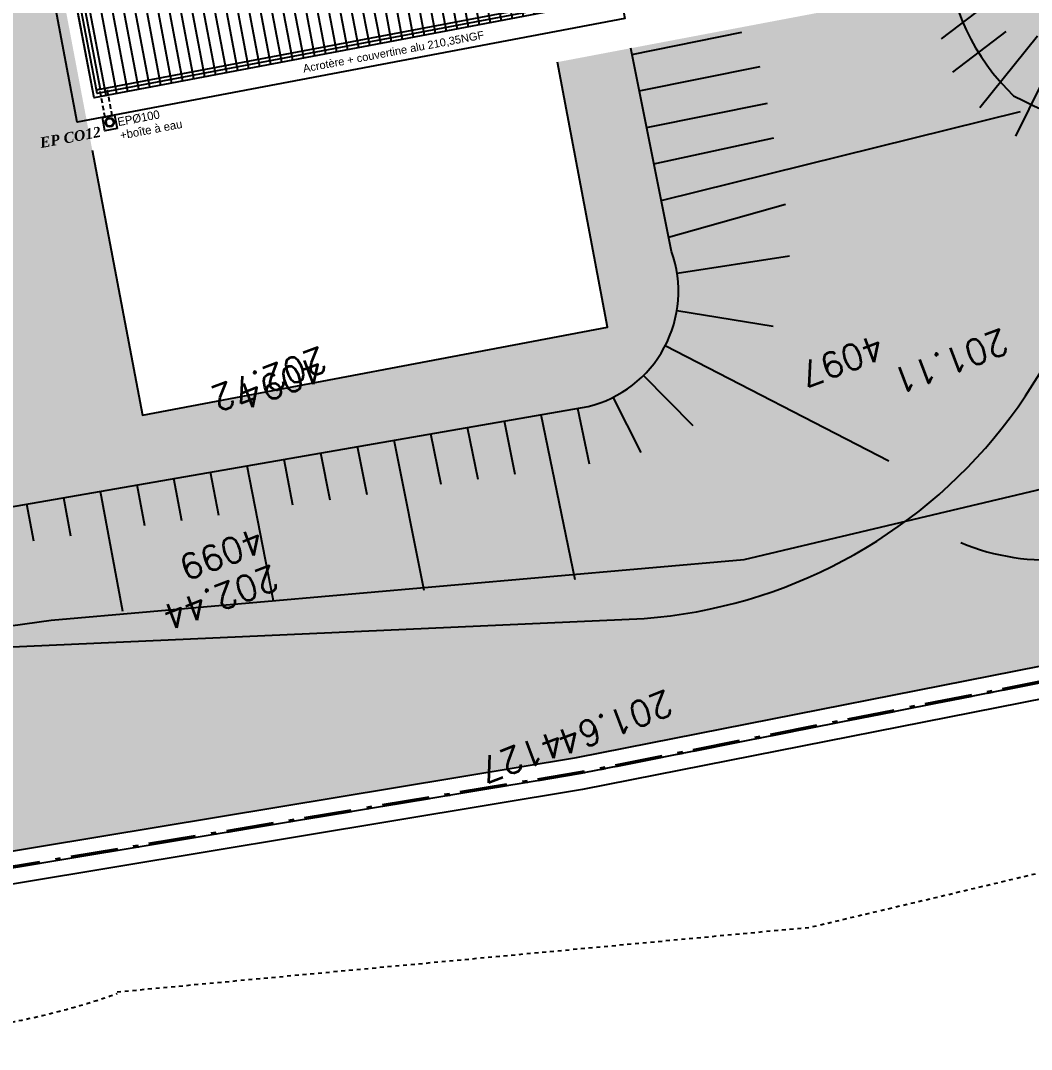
# Model space of a CAD drawing. Header units: centimetres. Extents: x 212517 to 243222, y -357108 to -330212.
# Drawn here: x 228619 to 229975, y -354066 to -352685 of the extents above; entities that cross this region are included whole.
import ezdxf
from ezdxf.enums import TextEntityAlignment as Align
from ezdxf.lldxf.tags import DXFTag

# ---------------------------------------------------------------- set-up
doc = ezdxf.new("R2010")
doc.units = ezdxf.units.CM
for name, pattern in [('Style de ligne -15', [2.0832800000000002, 1.25, -0.41656, 0.1388600000000001, -0.2778600000000001]), ('Style de ligne -16', [0.19247594050743655, 0.1230314960629921, -0.06944444444444446]), ('STYLE_01', [0.41664, 0.20828, -0.20836])]:
    doc.linetypes.add(name, pattern=pattern)
doc.layers.get('0').update_dxf_attribs({"color": 252})
for name, color, linetype in [('0-EDL-Limite de propriété', 252, 'Continuous'), ('3-BAT C-Toiture', 252, 'Continuous'), ('AEP_SSL', 252, 'Continuous'), ('DWG_280-140115-P - ALTEA-CANA', 252, 'Continuous'), ('Fond topo - CLO_MUR', 252, 'Continuous'), ('Fond topo - VEG', 252, 'Continuous'), ('Fond topo - Z_500', 252, 'Continuous'), ('prlm-EAU-EPEXT', 145, 'Continuous'), ('prlm-VRD', 2, 'Continuous'), ('SA - clôture', 252, 'DIVISE2'), ('SA - couvre sol', 252, 'Continuous'), ('SA - EBC', 252, 'Continuous'), ('SA - Talus', 252, 'Continuous')]:
    doc.layers.add(name, color=color, linetype=linetype)
for name, color, linetype, plot in [('Fond topo - N', 252, 'Continuous', False), ('Fond topo - NCACHE', 252, 'Continuous', False), ('Fond topo - ZCACHE', 252, 'Continuous', False)]:
    doc.layers.add(name, color=color, linetype=linetype, plot=plot)
doc.layers.add('Fond topo - P', color=252, linetype='Continuous', lineweight=50)
doc.styles.add('Futura Std Book', font='')
doc.styles.add('Geneva', font='arial.ttf')
doc.styles.add('prlm-eau-ep', font='timesbi.ttf', dxfattribs={"height": 18})
doc.styles.add('SIMPLEX', font='simplex_.ttf', dxfattribs={"height": 1.25})
doc.styles.get('Futura Std Book').set_extended_font_data('Futura Std Book')
tags = doc.linetypes.add('CACHE2', pattern=[4.762499928474426, 3.174999952316284, -1.587499976158142]).pattern_tags.tags
tags[6:7] = [DXFTag(74, 4), DXFTag(75, 0), DXFTag(340, '0'), DXFTag(46, 0.0), DXFTag(50, 0.0), DXFTag(44, 0.0), DXFTag(45, 0.0)]
tags[4:5] = [DXFTag(74, 4), DXFTag(75, 0), DXFTag(340, '0'), DXFTag(46, 0.0), DXFTag(50, 0.0), DXFTag(44, 0.0), DXFTag(45, 0.0)]
tags = doc.linetypes.add('DIVISE2', pattern=[15.874999761581421, 6.349999904632568, -3.174999952316284, 0, -3.174999952316284, 0, -3.174999952316284]).pattern_tags.tags
tags[14:15] = [DXFTag(74, 4), DXFTag(75, 0), DXFTag(340, '0'), DXFTag(46, 0.0), DXFTag(50, 0.0), DXFTag(44, 0.0), DXFTag(45, 0.0)]
tags[12:13] = [DXFTag(74, 4), DXFTag(75, 0), DXFTag(340, '0'), DXFTag(46, 0.0), DXFTag(50, 0.0), DXFTag(44, 0.0), DXFTag(45, 0.0)]
tags[10:11] = [DXFTag(74, 4), DXFTag(75, 0), DXFTag(340, '0'), DXFTag(46, 0.0), DXFTag(50, 0.0), DXFTag(44, 0.0), DXFTag(45, 0.0)]
tags[8:9] = [DXFTag(74, 4), DXFTag(75, 0), DXFTag(340, '0'), DXFTag(46, 0.0), DXFTag(50, 0.0), DXFTag(44, 0.0), DXFTag(45, 0.0)]
tags[6:7] = [DXFTag(74, 4), DXFTag(75, 0), DXFTag(340, '0'), DXFTag(46, 0.0), DXFTag(50, 0.0), DXFTag(44, 0.0), DXFTag(45, 0.0)]
tags[4:5] = [DXFTag(74, 4), DXFTag(75, 0), DXFTag(340, '0'), DXFTag(46, 0.0), DXFTag(50, 0.0), DXFTag(44, 0.0), DXFTag(45, 0.0)]
tags = doc.linetypes.add('L16', pattern=[0.37500001490116125, 0.300000011920929, -0.07500000298023224]).pattern_tags.tags
tags[6:7] = [DXFTag(74, 4), DXFTag(75, 0), DXFTag(340, '0'), DXFTag(46, 0.0), DXFTag(50, 0.0), DXFTag(44, 0.0), DXFTag(45, 0.0)]
tags[4:5] = [DXFTag(74, 4), DXFTag(75, 0), DXFTag(340, '0'), DXFTag(46, 0.0), DXFTag(50, 0.0), DXFTag(44, 0.0), DXFTag(45, 0.0)]

# ---------------------------------------------------------------- blocks, each defined once
blk = doc.blocks.new('Groupe-12-1')
at = {"linetype": 'Continuous'}
for p, q in [((14024.91547193363, -49313.1974382982), (13981.62675299366, -49084.61437231956)), ((14039.65351575274, -49310.40636961654), (13996.36479681278, -49081.8233036379)), ((14054.39155957186, -49307.61530093488), (14011.10284063189, -49079.03223495624)), ((14069.12960339098, -49304.82423225322), (14025.84088445101, -49076.24116627458)), ((14083.8676472101, -49302.03316357156), (14040.57892827013, -49073.45009759292)), ((13951.22525283804, -49327.15278170651), (13907.93653389807, -49098.56971572787)), ((13965.96329665716, -49324.36171302485), (13922.67457771719, -49095.77864704621)), ((13980.70134047627, -49321.57064434318), (13937.41262153631, -49092.98757836455)), ((13995.43938429539, -49318.77957566152), (13952.15066535542, -49090.19650968289)), ((14010.17742811451, -49315.98850697986), (13966.88870917454, -49087.40544100122)), ((13877.53503374245, -49341.10812511481), (13834.24631480248, -49112.52505913618)), ((13892.27307756157, -49338.31705643315), (13848.9843586216, -49109.73399045452)), ((13907.01112138068, -49335.52598775149), (13863.72240244072, -49106.94292177285)), ((13921.7491651998, -49332.73491906983), (13878.46044625984, -49104.15185309119)), ((13936.48720901892, -49329.94385038817), (13893.19849007895, -49101.36078440953)), ((13803.84481464686, -49355.06346852312), (13760.5560957069, -49126.48040254448)), ((13818.58285846598, -49352.27239984146), (13775.29413952601, -49123.68933386282)), ((13833.3209022851, -49349.4813311598), (13790.03218334513, -49120.89826518116)), ((13848.05894610421, -49346.69026247814), (13804.77022716425, -49118.1071964995)), ((13862.79698992333, -49343.89919379647), (13819.50827098337, -49115.31612781784)), ((14763.36308994893, -49348.40848710902), (14721.37838295005, -49126.71116538114)), ((14778.10113376805, -49345.61741842736), (14736.11642676917, -49123.92009669948)), ((14792.83917758717, -49342.82634974569), (14750.85447058829, -49121.12902801782)), ((14807.57722140629, -49340.03528106402), (14765.5925144074, -49118.33795933618)), ((13730.15459555127, -49369.01881193143), (13686.86587661131, -49140.43574595279)), ((13744.89263937039, -49366.22774324976), (13701.60392043043, -49137.64467727113)), ((13759.63068318951, -49363.4366745681), (13716.34196424954, -49134.85360858947)), ((13774.36872700863, -49360.64560588644), (13731.08000806866, -49132.06253990781)), ((13789.10677082774, -49357.85453720478), (13745.81805188778, -49129.27147122614)), ((14689.67287085334, -49362.36383051732), (14647.68816385446, -49140.66650878945)), ((14704.41091467246, -49359.57276183566), (14662.42620767358, -49137.87544010779)), ((14719.14895849158, -49356.781693154), (14677.1642514927, -49135.08437142613)), ((14733.8870023107, -49353.99062447234), (14691.90229531181, -49132.29330274447)), ((14748.62504612982, -49351.19955579068), (14706.64033913093, -49129.50223406281)), ((13656.46437645569, -49382.97415533973), (13613.17565751572, -49154.3910893611)), ((13671.2024202748, -49380.18308665807), (13627.91370133484, -49151.60002067943)), ((13685.94046409392, -49377.39201797641), (13642.65174515395, -49148.80895199777)), ((13700.67850791304, -49374.60094929475), (13657.38978897307, -49146.01788331611)), ((13715.41655173216, -49371.80988061309), (13672.12783279219, -49143.22681463445)), ((14615.98265175776, -49376.31917392563), (14573.99794475887, -49154.62185219776)), ((14630.72069557687, -49373.52810524397), (14588.73598857799, -49151.8307835161)), ((14645.45873939599, -49370.73703656231), (14603.47403239711, -49149.03971483443)), ((14660.19678321511, -49367.94596788065), (14618.21207621623, -49146.24864615277)), ((14674.93482703423, -49365.15489919898), (14632.95012003534, -49143.45757747111)), ((13582.7741573601, -49396.92949874804), (13539.48543842013, -49168.3464327694)), ((13597.51220117922, -49394.13843006638), (13554.22348223925, -49165.55536408774)), ((13612.25024499833, -49391.34736138472), (13568.96152605837, -49162.76429540608)), ((13626.98828881745, -49388.55629270306), (13583.69956987748, -49159.97322672442)), ((13641.72633263657, -49385.76522402139), (13598.4376136966, -49157.18215804276)), ((14542.29243266217, -49390.27451733394), (14500.30772566329, -49168.57719560606)), ((14557.03047648129, -49387.48344865227), (14515.0457694824, -49165.7861269244)), ((14571.7685203004, -49384.69237997061), (14529.78381330152, -49162.99505824274)), ((14586.50656411952, -49381.90131128895), (14544.52185712064, -49160.20398956108)), ((14601.24460793864, -49379.11024260729), (14559.25990093976, -49157.41292087942)), ((13509.08393826451, -49410.88484215635), (13465.79521932454, -49182.30177617771)), ((13523.82198208363, -49408.09377347468), (13480.53326314366, -49179.51070749605)), ((13538.56002590275, -49405.30270479302), (13495.27130696278, -49176.71963881439)), ((13553.29806972186, -49402.51163611136), (13510.0093507819, -49173.92857013272)), ((13568.03611354098, -49399.7205674297), (13524.74739460101, -49171.13750145106)), ((14468.60221356658, -49404.22986074224), (14426.6175065677, -49182.53253901437)), ((14483.3402573857, -49401.43879206058), (14441.35555038682, -49179.74147033271)), ((14498.07830120482, -49398.64772337892), (14456.09359420593, -49176.95040165105)), ((14512.81634502393, -49395.85665469726), (14470.83163802505, -49174.15933296939)), ((14527.55438884305, -49393.0655860156), (14485.56968184417, -49171.36826428772)), ((13435.39371916892, -49424.84018556465), (13392.10500022896, -49196.25711958601)), ((13450.13176298804, -49422.04911688299), (13406.84304404807, -49193.46605090435)), ((13464.86980680716, -49419.25804820133), (13421.58108786719, -49190.67498222269)), ((13479.60785062627, -49416.46697951967), (13436.31913168631, -49187.88391354103)), ((13494.34589444539, -49413.67591083801), (13451.05717550543, -49185.09284485937)), ((14394.91199447099, -49418.18520415055), (14352.92728747211, -49196.48788242268)), ((14409.65003829011, -49415.39413546889), (14367.66533129123, -49193.69681374101)), ((14424.38808210923, -49412.60306678723), (14382.40337511035, -49190.90574505935)), ((14439.12612592835, -49409.81199810556), (14397.14141892946, -49188.11467637769)), ((14453.86416974746, -49407.0209294239), (14411.87946274858, -49185.32360769603)), ((13361.70350007333, -49438.79552897296), (13318.41478113337, -49210.21246299432)), ((13376.44154389245, -49436.0044602913), (13333.15282495249, -49207.42139431266)), ((13391.17958771157, -49433.21339160964), (13347.8908687716, -49204.630325631)), ((13405.91763153069, -49430.42232292797), (13362.62891259072, -49201.83925694934)), ((13420.6556753498, -49427.63125424631), (13377.36695640984, -49199.04818826768)), ((14321.2217753754, -49432.14054755885), (14279.23706837652, -49210.44322583098)), ((14335.95981919452, -49429.34947887719), (14293.97511219564, -49207.65215714932)), ((14350.69786301364, -49426.55841019553), (14308.71315601476, -49204.86108846766)), ((14365.43590683276, -49423.76734151387), (14323.45119983387, -49202.070019786)), ((14380.17395065188, -49420.97627283221), (14338.18924365299, -49199.27895110434)), ((13288.01328097775, -49452.75087238126), (13244.72456203778, -49224.16780640263)), ((13302.75132479686, -49449.95980369962), (13259.4626058569, -49221.37673772098)), ((13317.48936861598, -49447.16873501794), (13274.20064967602, -49218.5856690393)), ((13332.2274124351, -49444.37766633628), (13288.93869349513, -49215.79460035764)), ((13346.96545625422, -49441.58659765462), (13303.67673731425, -49213.00353167598)), ((14262.26960009893, -49443.3048222855), (14220.28489310005, -49221.60750055763)), ((14277.00764391805, -49440.51375360384), (14235.02293691917, -49218.81643187597)), ((14291.74568773717, -49437.72268492218), (14249.76098073829, -49216.02536319431)), ((14306.48373155629, -49434.93161624052), (14264.4990245574, -49213.23429451264)), ((14188.57938100335, -49457.26016569381), (14146.59467400446, -49235.56284396593)), ((14203.31742482246, -49454.46909701214), (14161.33271782358, -49232.77177528427)), ((14218.05546864158, -49451.67802833048), (14176.0707616427, -49229.98070660261)), ((14232.7935124607, -49448.88695964882), (14190.80880546182, -49227.18963792095)), ((14247.53155627982, -49446.09589096716), (14205.54684928093, -49224.39856923929)), ((14098.60569102921, -49299.24209488989), (14088.62523824641, -49246.54100895314)), ((14159.10329336511, -49462.84230305713), (14117.11858636623, -49241.14498132926)), ((14173.84133718423, -49460.05123437547), (14131.85663018535, -49238.3539126476))]:
    blk.add_line(p, q, dxfattribs=at)
at = {"linetype": 'Continuous', "flags": 128}
for points in [[(14807.84157335555, -49110.33689578208), (14855.03627522686, -49359.54523263891), (14120.61033898675, -49498.62971730977), (14088.67347924212, -49329.9893533322), (13251.04161137347, -49488.61882287788), (13202.47550308968, -49232.16886995669), (14040.10737095415, -49073.53940041181), (14073.41563711129, -49249.42138045356), (14807.84157335555, -49110.33689578208)], [(14780.33055822653, -49115.54689065451), (14822.31526522541, -49337.24421238234), (14143.16690117582, -49465.8603131596), (14111.23004143119, -49297.21994918204), (13273.34263163007, -49455.89781287644), (13229.98651821871, -49226.95887508427)]]:
    blk.add_lwpolyline(points, dxfattribs=at)
for points in [[(14780.33055822652, -49115.54689065446), (14822.31526522541, -49337.24421238235), (14143.16690117582, -49465.8603131596), (14101.18219417693, -49244.1629914317)], [(14775.41787695349, -49116.47724688174), (14815.54187149795, -49328.34920606361), (14810.62919022491, -49329.27956229083), (14770.50519568045, -49117.40760310896)], [(13239.81188076478, -49225.09816262982), (13281.30728172176, -49444.21173787591), (13276.39460044872, -49445.14209410313), (13234.89919949175, -49226.02851885704)], [(13276.39460044872, -49445.14209410312), (14114.28201024978, -49286.46423040869), (14115.212366477, -49291.37691168173), (13277.32495667594, -49450.05477537616)], [(14119.19469152282, -49285.53387418147), (14151.13155126748, -49454.1742381592), (14146.21886999444, -49455.10459438642), (14114.28201024978, -49286.4642304087)], [(14146.21886999444, -49455.1045943864), (14815.54187149796, -49328.34920606361), (14816.47222772517, -49333.26188733664), (14147.14922622166, -49460.01727565944)]]:
    blk.add_lwpolyline(points, close=True, dxfattribs=at)
at = {"linetype": 'Continuous', "lineweight": 18, "flags": 128}
blk.add_lwpolyline([(14105.74439771913, -49243.29636877267), (14110.65707899216, -49242.36601254544), (14118.84469632805, -49285.60015574766), (14113.93201505501, -49286.53051197489)], close=True, dxfattribs=at)
blk = doc.blocks.new('Groupe-89-1')
at = {"linetype": 'Continuous', "flags": 128}
blk.add_lwpolyline([(14174.05665208661, -49506.92984661174), (14157.59916982193, -49510.04653997293), (14154.23128027939, -49492.26263376452), (14170.68876254408, -49489.14594040334)], close=True, dxfattribs=at)
at = {"linetype": 'Continuous'}
blk.add_circle((14163.93735360328, -49498.74832866848), 5.000000000000487, dxfattribs=at)
blk = doc.blocks.new('Groupe-90-1')
at = {"linetype": 'Style de ligne -16', "ltscale": 50.8}
for p, q in [((14150.93570811096, -49456.90210159002), (14159.10011485913, -49500.01368290032)), ((14160.44124262287, -49455.10195769004), (14168.60564937104, -49498.21353900034))]:
    blk.add_line(p, q, dxfattribs=at)
blk.add_blockref('Groupe-89-1', (0, 0))
at = {"insert": (14173.61459904719, -49492.81043829296), "char_height": 11.32747395833333, "attachment_point": 1, "rotation": 10.723594743888837, "line_spacing_factor": 0.9624483334799051, "style": 'Futura Std Book'}
blk.add_mtext('EPØ100\\P+boîte à eau', dxfattribs=at)
blk = doc.blocks.new('Groupe-93-1')
at = {"linetype": 'Style de ligne -15', "lineweight": 50, "ltscale": 50.8, "flags": 128}
blk.add_lwpolyline([(4006.394609720469, -47909.68834525855), (4669.991585523845, -47738.99310571463), (5270.103982145549, -47588.11304046424), (5524.317282135249, -47521.16174032004), (5818.753782112361, -47450.85524026664), (6178.082982856989, -47365.70784074576), (6718.889115626574, -47222.64230386527), (8033.684421379328, -46907.76131383689), (9064.787333256962, -46650.488089197), (9512.901827294589, -46545.94564630301), (10052.32293322778, -46413.51820451529), (10600.87198212838, -46279.29364043982), (11096.09268210626, -46154.2318403414), (11253.70282512403, -46114.57334262641), (11647.41048210359, -46021.60904037268), (11842.75368209577, -47022.44064037116), (11853.57558212972, -47087.63074037345), (11322.41323288179, -47494.67460605414), (11477.84600601888, -48273.72503120215), (11754.49718211389, -48350.09994031699), (12125.36668210721, -48452.48564035208), (12212.35551479554, -48944.09707872184), (12327.4187821219, -49542.05374042304), (12378.1043821404, -49732.93404046806), (12765.67338209844, -50181.35434037955), (12828.24057305551, -50701.20966789038), (13351.77487807965, -50613.72716342719), (13910.589678056, -50518.18596326621), (14793.49687810636, -50371.63416311057), (15546.1961366961, -50223.11751853736), (16407.45376313424, -50074.83962480338), (17478.97495074964, -49870.09156839164), (19172.42823956704, -49476.71054755957), (19326.4063829968, -49436.21867000373), (19321.22462764478, -49414.83761884482), (19577.04648214078, -49347.55574046882), (19894.06428213811, -49273.62144023688), (19899.36485467649, -49295.49275714667), (20951.2141395638, -49062.63392030509), (20779.52236605382, -48879.6302359751), (20629.34478836751, -48621.55946475775), (20567.02413848138, -48408.17069694312), (20487.74118087983, -48130.35493375571), (20449.22586842275, -47871.54001609595), (20430.65921560025, -47654.9843987635), (20428.61554618573, -47531.72503587516), (20440.26417039132, -47396.70607206137), (20521.11617329812, -47066.07901860984), (20588.27912095284, -46931.48534518988), (20894.77060812211, -46577.6378736666), (20360.49931913114, -45796.29225665839), (19834.12346714234, -43992.61227266105), (19800.77094250417, -43406.94181587012), (21121.91656454301, -42860.72737399848), (21353.18401263452, -42772.19703876288), (21891.77343059278, -42548.72819511207), (21875.32658212876, -42508.99784032615), (22608.21988213754, -42207.67824041159)], dxfattribs=at)
blk = doc.blocks.new('xi.epext')
at = {"layer": 'prlm-EAU-EPEXT', "color": 0, "linetype": 'ByBlock', "lineweight": -2}
blk.add_circle((0, 0), 5, dxfattribs=at)
blk = doc.blocks.new('MENSURA_TALSYM_6')
at = {"layer": 'SA - Talus'}
for p, q in [((1841184.419917219, 5171525.858073728), (1841185.89483986, 5171526.154299144)), ((1841184.518371818, 5171525.367862864), (1841186.142012749, 5171525.693957058)), ((1841184.616826417, 5171524.877652), (1841186.239038236, 5171525.203459169)), ((1841184.813735615, 5171523.897230269), (1841189.63238847, 5171525.092767876)), ((1841184.715281016, 5171524.387441134), (1841186.325213976, 5171524.736039582)), ((1841184.912190213, 5171523.407019405), (1841186.478660733, 5171523.845874959)), ((1841185.025166142, 5171522.920565764), (1841186.531332637, 5171523.153042229)), ((1841185.023171086, 5171522.422625175), (1841186.315768998, 5171522.212495022)), ((1841184.867337032, 5171521.949693302), (1841187.864932343, 5171520.406406855)), ((1841185.242363245, 5171520.872825406), (1841184.572931248, 5171521.548103903)), ((1841184.543218298, 5171520.514139628), (1841184.168797061, 5171521.257201226)), ((1841183.849355461, 5171520.36105883), (1841183.693872359, 5171521.108761591)), ((1841182.854851575, 5171520.222854515), (1841182.708666057, 5171520.937389065)), ((1841183.658258013, 5171518.807560449), (1841183.201269208, 5171521.023075327)), ((1841182.357683597, 5171520.153756119), (1841182.216062906, 5171520.851702802)), ((1841181.63285273, 5171518.665895638), (1841181.230856604, 5171520.680330276)), ((1841181.86057153, 5171520.08466023), (1841181.723459755, 5171520.766016538)), ((1841180.369570319, 5171519.877387578), (1841180.245650302, 5171520.508957749)), ((1841180.866514938, 5171519.946475961), (1841180.738253453, 5171520.594644013)), ((1841179.872681422, 5171519.808301692), (1841179.753047151, 5171520.423271487)), ((1841178.879070616, 5171519.670137404), (1841178.767840849, 5171520.251898961)), ((1841179.610153706, 5171518.524352123), (1841179.260444, 5171520.337585225)), ((1841178.382348618, 5171519.601058997), (1841178.275237698, 5171520.166212698)), ((1841177.590152045, 5171518.382929504), (1841177.290031396, 5171519.994840172)), ((1841177.885682163, 5171519.53198308), (1841177.782634547, 5171520.080526436)), ((1841176.396015639, 5171519.324770248), (1841176.304825094, 5171519.823467647)), ((1841176.892515716, 5171519.393838708), (1841176.797428245, 5171519.909153909)), ((1841175.899570937, 5171519.255704272), (1841175.812221943, 5171519.737781383)), ((1841174.9068475, 5171519.117579754), (1841174.827015641, 5171519.566408858)), ((1841175.572839334, 5171518.241627403), (1841175.319618792, 5171519.65209512)), ((1841173.914345086, 5171518.979465144), (1841173.841809339, 5171519.395036331)), ((1841174.410568684, 5171519.048521211), (1841174.33441249, 5171519.480722594)), ((1841173.559480179, 5171518.100502499), (1841173.349206188, 5171519.309350069)), ((1841172.427593538, 5171518.772382962), (1841172.363999886, 5171519.137977543)), ((1841172.923095072, 5171518.841406667), (1841172.856603037, 5171519.223663805)), ((1841171.932092005, 5171518.703359256), (1841171.871396735, 5171519.052291281)), ((1841170.941088939, 5171518.565311846), (1841170.886190434, 5171518.880918754)), ((1841171.553935667, 5171517.959727849), (1841171.378793585, 5171518.966605018)), ((1841169.950085872, 5171518.427264437), (1841169.900984132, 5171518.709546229)), ((1841170.445587406, 5171518.496288142), (1841170.393587283, 5171518.795232492)), ((1841169.548391155, 5171517.818953197), (1841169.408380981, 5171518.623859965)), ((1841168.463581272, 5171518.220193323), (1841168.423174679, 5171518.45248744)), ((1841168.959082805, 5171518.289217028), (1841168.91577783, 5171518.538173703)), ((1841167.968079738, 5171518.151169618), (1841167.930571528, 5171518.366801176)), ((1841166.977076671, 5171518.013122207), (1841166.945365226, 5171518.195428651)), ((1841167.542846643, 5171517.678178546), (1841167.437968377, 5171518.281114914)), ((1841165.986073604, 5171517.875074798), (1841165.960158924, 5171518.024056125)), ((1841166.481575138, 5171517.944098503), (1841166.452762075, 5171518.109742388)), ((1841165.53730213, 5171517.537403896), (1841165.467555773, 5171517.938369863)), ((1841164.499569004, 5171517.668003684), (1841164.482349471, 5171517.766997336)), ((1841164.995070537, 5171517.737027388), (1841164.974952622, 5171517.852683599)), ((1841164.00406747, 5171517.598979979), (1841163.98974632, 5171517.681311074)), ((1841163.531757618, 5171517.396629244), (1841163.497143169, 5171517.59562481))]:
    blk.add_line(p, q, dxfattribs=at)
blk = doc.blocks.new('PTOPO')
at = {"layer": 'Fond topo - NCACHE', "style": 'SIMPLEX'}
blk.add_attdef('MAT', text='', height=0.34, dxfattribs=at).set_placement((0.09999999986030161, -0.09999999962747097), align=Align.TOP_LEFT)
at = {"layer": 'Fond topo - ZCACHE', "style": 'SIMPLEX'}
blk.add_attdef('ALT', (0.09999999986030161, 0.09999999962747097), '', height=0.34, dxfattribs=at)
blk = doc.blocks.new('RESINEUX')
at = {"ltscale": 2}
for p, q in [((-0.074169265, 0.428845282), (-0.014171327, 0.418845625)), ((-0.094168577, 0.388846656), (-0.024170983, 0.388846656)), ((-0.104168234, 0.338848375), (-0.014171327, 0.348848031)), ((-0.11416789, 0.298849749), (-0.014171327, 0.318849062)), ((-0.11416789, 0.258851124), (-0.004171670000000001, 0.288850093)), ((-0.104168234, 0.218852498), (0.015827643, 0.258851124)), ((0.325816989, 0.248851468), (0.345816302, 0.168854217)), ((0.365815615, 0.248851468), (0.365815615, 0.188853529)), ((0.285818364, 0.238851811), (0.325816989, 0.15885456)), ((0.395814584, 0.238851811), (0.395814584, 0.188853529)), ((0.425813553, 0.228852155), (0.415813896, 0.188853529)), ((-0.094168577, 0.178853873), (0.015827643, 0.218852499)), ((0.245819739, 0.218852498), (0.29581802, 0.138855248)), ((0.445812866, 0.208852842), (0.435813209, 0.188853529)), ((0.205821113, 0.198853186), (0.265819051, 0.108856279)), ((-0.094168577, 0.128855591), (0.035826955, 0.18885353)), ((0.165822488, 0.178853873), (0.225820426, 0.07885731)), ((-0.08416892100000001, 0.08885696600000001), (0.035826955, 0.148854904)), ((0.115824206, 0.148854904), (0.205821113, 0.038858684)), ((-0.074169264, 0.058857997), (0.05582626800000001, 0.118855935)), ((0.06582592400000001, 0.118855935), (0.155822831, 0.008859715)), ((-0.444156549, 0.058857997), (-0.394158268, 0.108856279)), ((-0.124167546, -0.091136848), (-0.11416789, 0.098856622)), ((-0.41415758, 0.018859372), (-0.374158955, 0.08885696600000001)), ((-0.374158955, -0.011139597), (-0.33416033, 0.08885696600000001)), ((-0.33416033, -0.03113891), (-0.294161704, 0.08885696600000001)), ((-0.294161704, -0.051138223), (-0.264162735, 0.08885696600000001)), ((-0.254163079, -0.06113787900000001), (-0.234163766, 0.08885696600000001)), ((-0.204164797, -0.071137536), (-0.204164797, 0.08885696600000001)), ((-0.164166172, -0.08113719200000001), (-0.164166172, 0.08885696600000001)), ((0.045826612, -0.14113513), (0.125823863, -0.001139941)), ((0.09582489300000001, -0.151134786), (0.175822144, -0.03113891)), ((0.135823519, -0.161134443), (0.225820426, -0.051138223)), ((-0.104168234, -0.06113787900000001), (0.025827299, -0.14113513)), ((0.185821801, -0.171134099), (0.265819051, -0.08113719200000001)), ((-0.11416789, -0.101136505), (-0.004171670000000001, -0.171134099)), ((0.235820082, -0.191133412), (0.315817333, -0.111136161)), ((-0.124167546, -0.151134786), (-0.014171327, -0.211132724)), ((0.275818708, -0.201133068), (0.345816302, -0.151134786)), ((-0.134167203, -0.191133412), (-0.014171327, -0.261131006)), ((0.305817677, -0.231132037), (0.375815271, -0.191133412)), ((-0.134167203, -0.231132037), (-0.034170639, -0.301129632)), ((0.335816646, -0.271130662), (0.395814584, -0.25113135)), ((-0.144166859, -0.271130662), (-0.054169952, -0.341128257)), ((0.385814927, -0.291129975), (0.345816302, -0.291129975)), ((-0.154166515, -0.311129288), (-0.074169264, -0.3911265390000001)), ((0.345816302, -0.311129288), (0.385814927, -0.321128944)), ((0.365815615, -0.341128257), (0.345816302, -0.331128601)), ((-0.174165828, -0.341128257), (-0.124167546, -0.411125851)), ((-0.204164797, -0.36112757), (-0.174165828, -0.431125164)), ((-0.234163766, -0.381126882), (-0.22416411, -0.431125164)), ((-0.264162735, -0.3911265390000001), (-0.264162735, -0.431125164))]:
    blk.add_line(p, q, dxfattribs=at)
for centre, major_axis, ratio, start_param, end_param in [((0.125824658, 0.32584846), (-0.141416496, 0.141416496), 0.9999999999990478, 6.0187679254481, 7.001196311805126), ((0.626553274, 0.375004286), (0.495806787, 0.495806787), 0.9999999999992479, 2.407115294926716, 2.808261770600389), ((0.346817063, 0.020858942), (0.141416496, 0.141416496), 0.9999999999984862, 0.2082352305735228, 0.9403659464662355), ((0.6156107310000001, -0.413017298), (-0.494244527, 0.494244527), 0.9999999999994863, 5.940864207087385, 6.402329262634387), ((-0.271161699, 0.231851691), (-0.148487321, 0.148487321), 0.999999999999426, 1.039500649605982, 1.948537937165391), ((-0.132308309, 0.771717634), (0.5413446150000001, 0.5413446150000001), 0.999999999999071, 3.63264165587472, 4.003214602841574), ((0, 0), (-0.001131371, 0.001131371), 0.99999999997417, 3.926990817000156, 7.06858347058995), ((0, 0), (-0.001131371, 0.001131371), 0.99999999997417, 0.7853981634103633, 3.926990817000156), ((-0.091248273, -0.737988308), (0.495574425, 0.495574425), 0.9999999999996342, 0.1822567691657557, 0.5883250715815413), ((-0.744748968, -0.046828497), (-0.4953887950000001, 0.4953887950000001), 0.9999999999996526, 3.509030027783859, 3.906773112117224), ((0.162823386, -0.300130027), (-0.141416496, 0.141416496), 0.9999999999997603, 3.670881203304562, 4.697745667496582), ((-0.265161906, -0.212133051), (-0.141416496, 0.141416496), 0.9999999999999891, 2.259520706035595, 3.289317319450373)]:
    blk.add_ellipse(centre, major_axis=major_axis, ratio=ratio, start_param=start_param, end_param=end_param, dxfattribs=at)
blk = doc.blocks.new('A$C1F970F0F')
at = {"layer": 'SA - couvre sol'}
h = blk.add_hatch(dxfattribs=at)
h.set_pattern_fill('PELOUSE6', color=256, scale=20.0000003, angle=-10.72360141139323, style=0, pattern_type=2)
h.set_pattern_definition([(349.2763985886067, (-277130161.1279894, -473864756.7787022), (22.32856350872324, 117.9043497231417), [37.5000005625, -202.5000030375]), (79.27639858860677, (-277130147.3110734, -473864759.3953308), (-235.8086994462835, 44.65712701744649), [15.000000225, -105.000001575]), (79.27639858860677, (-277130138.0997961, -473864761.1397498), (-235.8086994462835, 44.65712701744649), [15.000000225, -105.000001575]), (79.27639858860677, (-277130142.7054347, -473864760.2675403), (-235.8086994462835, 44.65712701744649), [18.75000028125, -101.25000151875]), (112.9664661186067, (-277130151.916716, -473864758.5231205), (-191.1515722884832, 280.4658259369293), [12.00000018, -420.7461593111922]), (45.58633105860677, (-277130133.4941673, -473864762.0119574), (22.32856353476547, 117.9043498154048), [12.00000018, -420.7461593111923]), (45.58633105860677, (-277130124.2828801, -473864763.7563783), (22.32856353476547, 117.9043498154048), [26.00000039, -406.6661590999923]), (112.9664661186067, (-277130161.1279894, -473864756.7787022), (-191.1515722884832, 280.4658259369293), [26.00000039, -406.6661590999922]), (349.2763985886067, (-277130073.3609553, -473864750.4999832), (22.32856350872324, 117.9043497231417), [44.42455106636825, -195.5754525336318]), (349.2763985886067, (-277130085.1249766, -473864728.4255323), (22.32856350872324, 117.9043497231417), [82.81008944215131, -56.09585564143782, 43.07431864611476, -58.01973967029608]), (349.2763985886067, (-277130096.7337571, -473864706.3804808), (22.32856350872324, 117.9043497231417), [119.4799495921992, -46.28746189431191, 29.47870124218051, -44.75389087130835]), (349.2763985886067, (-277130108.4191755, -473864684.3209158), (22.32856350872324, 117.9043497231417), [100.4611429069171, -139.5388606930829]), (349.2763985886067, (-277130104.5097786, -473864665.2146754), (22.32856350872324, 117.9043497231417), [65.56973938354608, -174.4302642164539])])
edge = h.paths.add_edge_path()
edge.add_line((-1436.436374638143, -152.4417941906166), (-1436.428442326689, -86.1632271734652))
edge.add_line((-1436.42844232669, -86.1632271734652), (-1916.485773051513, -86.24061968725961))
edge.add_arc((-1932.866595032755, 136.795712090556), 223.6370645078426, 180.7878452576029, 274.20052574188594, ccw=False)
edge.add_line((-2156.482517680704, 133.7206889388272), (-2362.355349701576, 66.64445949375352))
edge.add_line((-2362.355349701576, 66.64445949375352), (-2349.271153305335, -1324.947472110108))
edge.add_line((-2349.271153305336, -1324.947472110108), (-2354.380672043289, -2128.62168543707))
edge.add_line((-2354.380672043289, -2128.62168543707), (-2353.485062038216, -2433.083717565489))
edge.add_line((-2353.485062038216, -2433.083717565489), (-2339.201980545698, -2630.06166699402))
edge.add_line((-2339.201980545698, -2630.06166699402), (-2041.839570230338, -3142.766350140962))
edge.add_line((-2041.839570230338, -3142.766350140962), (-2075.612496095913, -3643.213903501302))
edge.add_line((-2075.612496095913, -3643.213903501302), (-1546.020657386706, -3654.648744429584))
edge.add_line((-1546.020657386706, -3654.648744429584), (-979.1873878731271, -3664.755483349756))
edge.add_line((-979.1873878731271, -3664.755483349757), (-84.42998084004125, -3685.046773148744))
edge.add_line((-84.42998084004125, -3685.046773148744), (682.4529685832379, -3679.181903590445))
edge.add_line((682.4529685832379, -3679.181903590445), (791.9504749759282, -3679.181916322464))
edge.add_line((791.950474975928, -3679.181916322464), (791.9505814285395, -2763.73740140675))
edge.add_line((791.9505814285394, -2763.737401406749), (64.04726941291017, -2763.737316701473))
edge.add_line((64.04726941291017, -2763.737316701473), (63.95559276011527, -3125.546422612931))
edge.add_line((63.95559276011534, -3125.546422612931), (-571.0495579194114, -3125.546177910269))
edge.add_line((-571.0495579194115, -3125.546177910269), (-571.049393990074, -2552.441832430416))
edge.add_line((-571.049393990074, -2552.441832430416), (-751.0493939751154, -2552.441811556947))
edge.add_line((-751.0493939751154, -2552.441811556947), (-751.062315677529, -3052.459439947377))
edge.add_line((-751.062315677529, -3052.459439947377), (-1436.052058012675, -3052.449165683654))
edge.add_line((-1436.052058012675, -3052.449165683654), (-1936.049464888544, -2552.441673598721))
edge.add_line((-1936.049464888543, -2552.441673598721), (-1936.13813454332, -2002.433597755778))
edge.add_line((-1936.13813454332, -2002.433597755778), (-1936.31843997824, -884.0174126415334))
edge.add_line((-1936.31843997824, -884.0174126415334), (-1936.436368014047, -152.5224017608319))
edge.add_line((-1936.436368014047, -152.5224017608321), (-1436.436374638143, -152.4417941906166))
edge = h.paths.add_edge_path(flags=16)
edge.add_line((-2084.078473349013, -714.9903560899397), (-2083.952648206798, -530.4618468112326))
at = {"layer": 'SA - EBC'}
h = blk.add_hatch(dxfattribs=at)
h.set_pattern_fill('_USER', color=256, scale=74.99999999999999, angle=-325.7236014113932, style=0, pattern_type=0)
h.set_pattern_definition([(34.27639858860678, (-277130161.1279894, -473864756.7787022), (-42.238928459823, 61.97477650275113), [])])
edge = h.paths.add_edge_path()
edge.add_line((5801.470568619522, -3162.013069131843), (4083.559282644929, -3271.123614088357))
edge.add_line((4083.559282644929, -3271.123614088356), (4014.481307725509, -3717.332461968055))
edge.add_line((4014.48130772551, -3717.332461968055), (3135.517961824245, -3810.19300101904))
edge.add_line((3135.517961824245, -3810.19300101904), (2274.245008604417, -3693.648081323564))
edge.add_line((2274.245008604417, -3693.648081323564), (1554.636776175834, -3420.099318784944))
edge.add_arc((2508.775769578408, -2315.674454232369), 1459.498372788833, 157.1868533427094, 229.1754823893534, ccw=False)
edge.add_arc((1966.013830892235, -2087.371785851423), 870.6752834691503, 94.3015183869224, 157.1868533106914, ccw=False)
edge.add_line((1900.708697991695, -1219.149067345796), (2859.239020416566, -1223.495634912559))
edge.add_arc((3100.860739749298, 1265.329539486049), 2500.526305395239, 264.4549516394795, 302.9422754293212)
edge.add_arc((4209.331858878893, -445.3369775435177), 462.1229708170858, 302.9422754305585, 376.8336969250394)
edge.add_arc((2214.122706379954, -1049.006753214115), 2546.655714682971, 16.8336969158998, 38.14703645440247)
edge.add_arc((3041.32627014761, -399.2990096244524), 1494.806919462396, 38.14703657403813, 72.97328584086019)
edge.add_line((3479.031970107599, 1029.988031775616), (2182.437305702805, 1414.38613606858))
edge.add_line((2182.437305702805, 1414.38613606858), (1056.590900019184, 1822.819186472099))
edge.add_arc((1766.412018482452, 3779.442320525911), 2081.398594438606, 212.7495497786225, 250.0603089288685, ccw=False)
edge.add_line((15.86575126143373, 2653.472571668582), (-104.0907319930869, 3091.26353710603))
edge.add_line((-104.0907319930869, 3091.26353710603), (-169.6986146466322, 3639.54836895815))
edge.add_line((-169.6986146466322, 3639.548368958149), (-35.58090533515337, 6158.014854826562))
edge.add_arc((-194.3533792400212, 7143.826589584332), 998.5156357593988, 279.1493507374978, 373.962283499627)
edge.add_arc((2392.201579171132, 7786.918955579627), 1666.786287877102, 172.6269749467245, 193.9622835974407, ccw=False)
edge.add_arc((-45.50651600643437, 8102.354993671941), 791.2455775503726, -7.373025019439765, 16.43829965925021)
edge.add_line((713.3969204091394, 8326.263765657093), (486.7428317772967, 9142.81155059313))
edge.add_line((486.7428317772967, 9142.811550593131), (1338.845530021721, 9564.23852196786))
edge.add_line((1338.845530021721, 9564.23852196786), (1632.623584095551, 8945.24637913095))
edge.add_line((1632.623584095551, 8945.246379130947), (1394.029444699765, 8829.874494032001))
edge.add_line((1394.029444699765, 8829.874494032001), (1731.997733793977, 8131.230781666551))
edge.add_arc((1233.216649704336, 7889.945865525577), 554.0766919865823, -19.640967550384175, 25.815335324856676, ccw=False)
edge.add_line((1755.055695752756, 7703.706797235046), (1558.214479468655, 6807.520788570679))
edge.add_line((1558.214479468655, 6807.52078857068), (1570.021725572625, 6609.158708993335))
edge.add_line((1570.021725572625, 6609.158708993335), (1852.913141606868, 5734.125706863067))
edge.add_line((1852.913141606869, 5734.125706863067), (2726.748207475315, 4020.986816292172))
edge.add_line((2726.748207475315, 4020.986816292172), (3802.352916265851, 4004.947770972833))
edge.add_arc((8355.58168857983, 5950.706307988518), 4951.552134169374, 203.138762427905, 230.8301436200186)
edge.add_arc((13583.66465597079, 12367.85935474512), 13228.79229856088, 230.8301435441083, 233.1638398044412)
edge.add_line((5652.622255943647, 1780.153648245416), (4998.697813068342, 1820.441475819727))
edge.add_line((4998.697813068342, 1820.441475819727), (4863.841220233488, 767.0816613875431))
edge.add_line((4863.841220233488, 767.0816613875434), (5595.355488733695, 631.185878681516))
edge.add_line((5595.355488733695, 631.1858786815158), (5852.747939948536, -2020.707044821664))
edge.add_line((5852.747939948536, -2020.707044821665), (5881.394298709887, -2966.563612924887))
edge.add_line((5881.394298709887, -2966.563612924887), (5801.470568619523, -3162.013069131842))
at = {"layer": 'AEP_SSL', "elevation": 9.999999999999998e-08, "flags": 128}
blk.add_lwpolyline([(-4528.821963781957, 1510.366913031162), (-2554.95676399837, 1447.318525268213), (-2009.46431272992, 953.3121996921549), (-1974.130445357614, -2549.104167440536), (-1760.191604675106, -3033.974676226209), (-1600.127185498399, -3169.916464212493), (-1007.958216168089, -3359.143878629571), (-742.7402135561805, -3373.227271705965), (185.7644486929067, -3466.149391532337), (1457.680139553027, -3407.246855666408), (3098.737656271729, -3442.411852942929), (4165.909978031491, -3426.731274088185), (4366.116630586753, -3387.312489108264), (5044.428961021786, -3091.927656257742), (5412.289028469191, -2796.609514369696), (5536.700633028197, -2598.110987192279), (5703.441363650248, 1048.232751273365), (5867.406317671058, 3278.047774201862), (6182.748241543506, 4434.064793799239), (6284.146511390897, 4550.427419959863), (6475.981668657886, 4711.41474985716), (8025.350887839351, 5692.826034684554), (8693.398131395103, 6258.370148193826), (10978.7345952306, 10130.53863316135)], dxfattribs=at)
at = {"layer": 'DWG_280-140115-P - ALTEA-CANA', "linetype": 'STYLE_01', "ltscale": 25, "elevation": 9.999999999999998e-08, "flags": 128}
blk.add_lwpolyline([(-748.5828082540423, -3879.416672951017), (181.3956154777246, -3967.285152731587), (1461.572881500609, -3908.276167248546), (3123.291964894122, -3943.637942317455), (3631.999327419011, -3941.407619738653)], dxfattribs=at)
at = {"layer": 'DWG_280-140115-P - ALTEA-CANA', "linetype": 'STYLE_01', "ltscale": 25}
blk.add_arc((-896.7560407911722, -2907.073770199602), 985.8550861, 260.9868101511919, 278.6177501322451, dxfattribs=at)
at = {"layer": 'Fond topo - CLO_MUR', "ltscale": 2, "flags": 128}
for points in [[(-2194.124886848128, -3640.41341057077), (-1779.605455867094, -3650.208662719238), (-1546.020657386706, -3654.648744429584), (-979.1873878731271, -3664.755483349757), (-84.42998084004125, -3685.046773148744), (682.4529685832379, -3679.181903590445), (1556.316435041479, -3693.74234729357), (2360.126945313828, -3691.712208010289), (2646.641317833255, -3691.949470374349), (3154.827812910985, -3671.851028050152), (4383.225462491365, -3620.561032541862), (4541.853864106638, -3609.436232626363)], [(4544.079586362544, -3653.379899948929), (4385.06102059687, -3664.522728551929), (3156.614999895126, -3715.814744086322), (2647.492852185535, -3735.950190664286), (2360.164291241934, -3735.712253959232), (1556.005453945276, -3737.743273096836), (682.2546667522971, -3723.184706836199), (-84.76060021465764, -3729.050588284192), (-980.078382065853, -3708.746590270487), (-1546.830969396054, -3698.641290134507), (-1780.543294202301, -3694.198784310404), (-2193.403537050725, -3684.442739456119)]]:
    blk.add_lwpolyline(points, dxfattribs=at)
at = {"layer": 'Fond topo - CLO_MUR', "linetype": 'L16', "ltscale": 2, "flags": 128}
blk.add_lwpolyline([(-1546.425813368848, -3676.645017475888), (-979.5925437859516, -3686.751756030038), (-84.83513673553648, -3707.043045737519), (682.3538513194204, -3701.175836019487)], dxfattribs=at)
at = {"layer": 'SA - clôture', "ltscale": 0.1000000014901161, "elevation": 9.999999999999998e-08, "flags": 128}
blk.add_lwpolyline([(-571.0494185638537, -2763.737242830035), (-571.0495579194115, -3125.546177910269), (63.95559276011534, -3125.546422612931), (64.04726943023945, -2763.737316609967)], dxfattribs=at)
at = {"layer": 'SA - Talus', "linetype": 'CACHE2', "ltscale": 0.300000011920929, "elevation": 9.999999999999998e-08, "flags": 128}
blk.add_lwpolyline([(-2047.014211077878, -3219.680687957382), (39.59626251705072, -3518.779604111703, 0.4382109937492012), (791.9505695899259, -2865.411808206237), (791.9505814285394, -2763.737401406749)], format="xyb", dxfattribs=at)
at = {"layer": 'SA - Talus', "elevation": 9.999999999999998e-08, "flags": 128}
blk.add_lwpolyline([(-2045.339045172024, -3194.621605256516), (18.35446232211916, -3225.45448132518, 0.4446458576904757), (167.119346506869, -3041.937392252483), (164.047269434949, -2763.737328387848)], format="xyb", dxfattribs=at)
at = {"layer": 'Fond topo - P', "ltscale": 2}
ref = blk.add_blockref('PTOPO', (-307.4739579058351, -3132.192152668979), dxfattribs=dict(at, xscale=99.99999999999994, yscale=99.99999999999994, zscale=99.99999999999994, rotation=190.0656205306617))
ref.add_attrib('MAT', '4094', dxfattribs={"layer": 'Fond topo - N', "color": 0, "ltscale": 2, "height": 33.99999999999999, "rotation": 190.0656204987762, "style": 'SIMPLEX'}).set_placement((-319.067799755064, -3124.093830010126), align=Align.TOP_LEFT)
ref.add_attrib('ALT', '202.72', (-319.1656589444486, -3079.295818578242), dxfattribs={"layer": 'Fond topo - Z_500', "color": 0, "ltscale": 2, "height": 33.99999999999999, "rotation": 190.0656204987762, "style": 'SIMPLEX'})
ref = blk.add_blockref('PTOPO', (436.7481798807535, -3243.354796357673), dxfattribs=dict(at, xscale=99.99999999999994, yscale=99.99999999999994, zscale=99.99999999999994, rotation=190.0656205306617))
ref.add_attrib('MAT', '4097', dxfattribs={"layer": 'Fond topo - N', "color": 0, "ltscale": 2, "height": 33.99999999999999, "rotation": 190.0656204987762, "style": 'SIMPLEX'}).set_placement((425.1543380488538, -3235.256473607314), align=Align.TOP_LEFT)
ref.add_attrib('ALT', '201.11', (583.7199588725481, -3225.582131046099), dxfattribs={"layer": 'Fond topo - Z_500', "color": 0, "ltscale": 2, "height": 33.99999999999999, "rotation": 190.0656204987762, "style": 'SIMPLEX'})
ref = blk.add_blockref('PTOPO', (-429.1062623140687, -3343.284532581593), dxfattribs=dict(at, xscale=99.99999999999994, yscale=99.99999999999994, zscale=99.99999999999994, rotation=190.0656205306617))
ref.add_attrib('MAT', '4099', dxfattribs={"layer": 'Fond topo - N', "color": 0, "ltscale": 2, "height": 33.99999999999999, "rotation": 190.0656204987762, "style": 'SIMPLEX'}).set_placement((-440.7001041230919, -3335.186209835566), align=Align.TOP_LEFT)
ref.add_attrib('ALT', '202.44', (-437.2045850372189, -3354.878374394949), dxfattribs={"layer": 'Fond topo - Z_500', "color": 0, "ltscale": 2, "height": 33.99999999999999, "rotation": 190.0656204987762, "style": 'SIMPLEX'})
ref = blk.add_blockref('PTOPO', (-84.42998084004125, -3685.046773148744), dxfattribs=dict(at, xscale=99.99999999999994, yscale=99.99999999999994, zscale=99.99999999999994, rotation=190.0656205306617))
ref.add_attrib('MAT', '4127', dxfattribs={"layer": 'Fond topo - N', "color": 0, "ltscale": 2, "height": 33.99999999999999, "rotation": 190.0656204987762, "style": 'SIMPLEX'}).set_placement((-96.02382267194093, -3676.948450398385), align=Align.TOP_LEFT)
ref.add_attrib('ALT', '201.64', (51.06150372940283, -3618.417310879814), dxfattribs={"layer": 'Fond topo - Z_500', "color": 0, "ltscale": 2, "height": 33.99999999999999, "rotation": 190.0656204987762, "style": 'SIMPLEX'})
at = {"layer": 'Fond topo - VEG', "ltscale": 2, "xscale": 1495.917170092388, "yscale": 1495.917170092388, "zscale": 99.99999999999997, "rotation": 116.6488402594871}
blk.add_blockref('RESINEUX', (1160.891676391272, -3197.888244134262), dxfattribs=at)
at = {"layer": 'SA - Talus', "xscale": 99.99999999999999, "yscale": 99.99999999999999, "zscale": 99.99999999999999, "rotation": 349.2763985886067}
blk.add_blockref('MENSURA_TALSYM_6', (-277130161.1279894, -473864756.7787022), dxfattribs=at)

msp = doc.modelspace()

# ---------------------------------------------------------------- block references
at = {"layer": '0-EDL-Limite de propriété'}
msp.add_blockref('Groupe-93-1', (214574.704544979, -303323.1569814135), dxfattribs=at)
at = {"layer": '3-BAT C-Toiture'}
for name in ['Groupe-12-1', 'Groupe-90-1']:
    msp.add_blockref(name, (214574.704544979, -303323.1569814135), dxfattribs=at)
at = {"layer": 'prlm-EAU-EPEXT', "xscale": 1.199999999999999, "yscale": 1.199999999999999, "zscale": 1.199999999999999, "rotation": 10.72360141139323}
msp.add_blockref('xi.epext', (228738.6418985822, -352821.9053100821), dxfattribs=at)
at = {"layer": 'prlm-VRD', "rotation": 10.72360141139323}
msp.add_blockref('A$C1F970F0F', (228762.2467792132, -350037.5300254133), dxfattribs=at)

# ---------------------------------------------------------------- texts
at = {"layer": '3-BAT C-Toiture', "insert": (229118.4492822527, -352721.8282495246), "char_height": 10.65703473217105, "width": 263.8233806662313, "attachment_point": 2, "rotation": 10.653737721055851, "line_spacing_factor": 1.060905691732447, "style": 'Geneva'}
msp.add_mtext('Acrotère + couvertine alu 210,35NGF ', dxfattribs=at)
at = {"layer": 'prlm-EAU-EPEXT', "insert": (228643.9204899029, -352842.7164521658), "char_height": 13.99999999999999, "attachment_point": 1, "rotation": 10.723601411393247, "style": 'prlm-eau-ep'}
msp.add_mtext_dynamic_manual_height_columns('EP CO12', width=91.58377967332518, gutter_width=75, heights=[0], dxfattribs=at)

doc.saveas('drawing.dxf')
